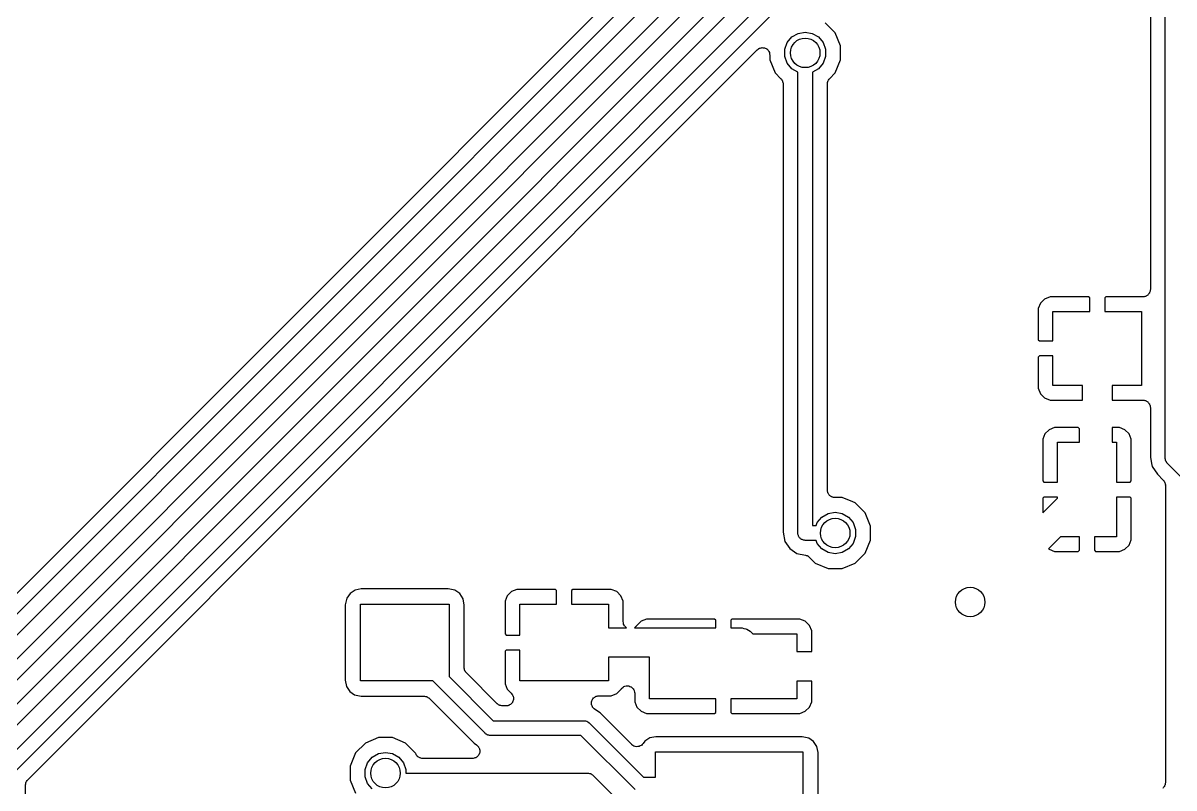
# Model space of a CAD drawing. Extents: x 95 to 175, y -109.5 to -62.3.
# Drawn here: x 115.78 to 135.28, y -96.26 to -83.31 of the extents above; entities that cross this region are included whole.
import ezdxf

# ---------------------------------------------------------------- set-up
doc = ezdxf.new("R2010")
doc.units = 0
doc.header["$MEASUREMENT"] = 0
doc.layers.add('BLACK', color=7, linetype='CONTINUOUS')

msp = doc.modelspace()

# ---------------------------------------------------------------- linework, layer by layer
at = {"layer": 'Black'}
for p, q in [((128.239, -80.3993), (113.663, -94.9761)), ((113.831, -95.1616), (128.526, -80.4662)), ((128.739, -80.6064), (114.044, -95.3018)), ((114.339, -95.4156), (129.034, -80.7202)), ((129.247, -80.8604), (114.552, -95.5558)), ((114.847, -95.6696), (129.542, -80.9742)), ((129.755, -81.1144), (115.06, -95.8098)), ((115.355, -95.9236), (130.177, -81.1012)), ((134.88, -81.0383), (134.88, -87.8238)), ((135.13, -90.678), (135.13, -81.026)), ((130.39, -81.2414), (115.568, -96.0638)), ((129.541, -83.4806), (129.372, -83.3116)), ((128.686, -83.759), (128.728, -83.6443)), ((128.728, -83.6443), (128.806, -83.5509)), ((128.806, -83.5509), (128.912, -83.4899)), ((128.912, -83.4899), (129.032, -83.4687)), ((129.032, -83.4687), (129.152, -83.4899)), ((129.152, -83.4899), (129.258, -83.5509)), ((129.258, -83.5509), (129.336, -83.6443)), ((129.336, -83.6443), (129.378, -83.759)), ((129.632, -83.7012), (129.541, -83.4806)), ((115.855, -96.1307), (128.219, -83.7668)), ((128.219, -83.7668), (128.232, -83.7574)), ((128.232, -83.7574), (128.245, -83.7468)), ((128.245, -83.7468), (128.25, -83.745)), ((128.25, -83.745), (128.254, -83.7418)), ((128.254, -83.7418), (128.27, -83.7376)), ((128.27, -83.7376), (128.285, -83.732)), ((128.285, -83.732), (128.291, -83.732)), ((128.291, -83.732), (128.296, -83.7306)), ((128.296, -83.7306), (128.312, -83.732)), ((128.312, -83.732), (128.329, -83.7321)), ((128.329, -83.7321), (128.334, -83.7339)), ((128.334, -83.7339), (128.339, -83.7344)), ((128.339, -83.7344), (128.354, -83.7413)), ((128.354, -83.7413), (128.37, -83.7469)), ((128.37, -83.7469), (128.374, -83.7504)), ((128.374, -83.7504), (128.379, -83.7527)), ((128.379, -83.7527), (128.39, -83.7643)), ((128.39, -83.7643), (128.403, -83.7749)), ((128.403, -83.7749), (128.406, -83.7796)), ((128.406, -83.7796), (128.409, -83.7834)), ((128.409, -83.7834), (128.416, -83.7983)), ((128.416, -83.7983), (128.424, -83.8125)), ((128.424, -83.8125), (128.425, -83.8179)), ((128.425, -83.8179), (128.428, -83.8228)), ((128.428, -83.8228), (128.429, -83.8391)), ((128.429, -83.8391), (128.432, -83.8552)), ((128.432, -83.8552), (128.432, -83.9388)), ((128.686, -83.881), (128.686, -83.759)), ((129.378, -83.759), (129.378, -83.881)), ((129.632, -83.9399), (129.632, -83.7012)), ((128.432, -83.9388), (128.523, -84.1594)), ((128.728, -83.9957), (128.686, -83.881)), ((128.806, -84.0891), (128.728, -83.9957)), ((129.336, -83.9957), (129.258, -84.0891)), ((129.378, -83.881), (129.336, -83.9957)), ((129.54, -84.1603), (129.632, -83.9399)), ((128.523, -84.1594), (128.62, -84.257)), ((128.907, -84.1474), (128.806, -84.0891)), ((128.907, -91.948), (128.907, -84.1474)), ((129.258, -84.0891), (129.157, -84.1474)), ((129.157, -84.1474), (129.157, -91.823)), ((129.444, -84.2568), (129.54, -84.1603)), ((128.62, -84.257), (128.624, -84.2615)), ((128.624, -84.2615), (128.628, -84.265)), ((128.628, -84.265), (128.636, -84.2792)), ((128.636, -84.2792), (128.645, -84.2926)), ((128.645, -84.2926), (128.647, -84.2979)), ((128.647, -84.2979), (128.649, -84.3026)), ((128.649, -84.3026), (128.652, -84.3187)), ((128.652, -84.3187), (128.657, -84.3345)), ((128.657, -84.3345), (128.656, -84.34)), ((128.656, -84.34), (128.657, -84.3453)), ((128.657, -84.3453), (128.657, -91.9357)), ((129.407, -84.3343), (129.412, -84.3186)), ((129.408, -84.3398), (129.407, -84.3343)), ((129.407, -84.3453), (129.408, -84.3398)), ((129.407, -88.1242), (129.407, -84.3453)), ((129.412, -84.3186), (129.415, -84.3025)), ((129.415, -84.3025), (129.417, -84.2977)), ((129.417, -84.2977), (129.419, -84.2924)), ((129.419, -84.2924), (129.428, -84.279)), ((129.428, -84.279), (129.436, -84.2649)), ((129.436, -84.2649), (129.44, -84.2614)), ((129.44, -84.2614), (129.444, -84.2568)), ((133.18, -87.9488), (133.088, -87.9869)), ((133.832, -87.9488), (133.18, -87.9488)), ((133.853, -87.9693), (133.832, -87.9488)), ((134.127, -87.9488), (134.107, -87.9693)), ((134.755, -87.9488), (134.127, -87.9488)), ((134.766, -87.9469), (134.755, -87.9488)), ((134.777, -87.9469), (134.766, -87.9469)), ((134.787, -87.9432), (134.777, -87.9469)), ((134.798, -87.9413), (134.787, -87.9432)), ((134.807, -87.9358), (134.798, -87.9413)), ((134.817, -87.9321), (134.807, -87.9358)), ((134.826, -87.925), (134.817, -87.9321)), ((134.835, -87.9196), (134.826, -87.925)), ((134.842, -87.9112), (134.835, -87.9196)), ((134.851, -87.9041), (134.842, -87.9112)), ((134.856, -87.8947), (134.851, -87.9041)), ((134.863, -87.8863), (134.856, -87.8947)), ((134.867, -87.876), (134.863, -87.8863)), ((134.872, -87.8666), (134.867, -87.876)), ((134.874, -87.8558), (134.872, -87.8666)), ((134.878, -87.8455), (134.874, -87.8558)), ((134.88, -87.8238), (134.878, -87.8346)), ((134.878, -87.8346), (134.878, -87.8455)), ((129.407, -88.9196), (129.407, -88.1242)), ((133.018, -88.0572), (132.98, -88.1491)), ((133.088, -87.9869), (133.018, -88.0572)), ((133.853, -88.1988), (133.853, -87.9693)), ((134.107, -87.9693), (134.107, -88.1988)), ((132.98, -88.1491), (132.98, -88.6763)), ((133.23, -88.6968), (133.23, -88.1988)), ((133.23, -88.1988), (133.853, -88.1988)), ((134.107, -88.1988), (134.73, -88.1988)), ((134.73, -88.1988), (134.73, -89.4488)), ((132.98, -88.6763), (133, -88.6968)), ((133, -88.6968), (133.23, -88.6968)), ((129.407, -90.3368), (129.407, -88.9196)), ((133, -88.9508), (132.98, -88.9713)), ((132.98, -88.9713), (132.98, -89.4985)), ((133.23, -88.9508), (133, -88.9508)), ((133.23, -89.4488), (133.23, -88.9508)), ((132.98, -89.4985), (133.018, -89.5904)), ((133.73, -89.4488), (133.23, -89.4488)), ((133.73, -89.6988), (133.73, -89.4488)), ((134.73, -89.4488), (134.23, -89.4488)), ((134.23, -89.4488), (134.23, -89.6988)), ((133.018, -89.5904), (133.088, -89.6607)), ((133.088, -89.6607), (133.18, -89.6988)), ((133.18, -89.6988), (133.73, -89.6988)), ((134.23, -89.6988), (134.755, -89.6988)), ((134.755, -89.6988), (134.766, -89.7007)), ((134.766, -89.7007), (134.777, -89.7007)), ((134.777, -89.7007), (134.787, -89.7044)), ((134.787, -89.7044), (134.798, -89.7063)), ((134.798, -89.7063), (134.807, -89.7118)), ((134.807, -89.7118), (134.817, -89.7155)), ((134.817, -89.7155), (134.826, -89.7226)), ((134.826, -89.7226), (134.835, -89.728)), ((134.835, -89.728), (134.842, -89.7364)), ((134.842, -89.7364), (134.851, -89.7435)), ((134.851, -89.7435), (134.856, -89.7529)), ((134.856, -89.7529), (134.863, -89.7613)), ((134.863, -89.7613), (134.867, -89.7716)), ((134.867, -89.7716), (134.872, -89.781)), ((134.872, -89.781), (134.874, -89.7918)), ((134.874, -89.7918), (134.878, -89.8021)), ((134.878, -89.8021), (134.878, -89.813)), ((134.878, -89.813), (134.88, -89.8238)), ((134.88, -89.8238), (134.88, -90.6657)), ((133.094, -90.2698), (133.056, -90.3617)), ((133.164, -90.1995), (133.094, -90.2698)), ((133.256, -90.1614), (133.164, -90.1995)), ((133.658, -90.1614), (133.256, -90.1614)), ((133.679, -90.1819), (133.658, -90.1614)), ((133.679, -90.4114), (133.679, -90.1819)), ((134.23, -90.1614), (134.23, -90.4114)), ((134.356, -90.1614), (134.23, -90.1614)), ((134.447, -90.1995), (134.356, -90.1614)), ((134.518, -90.2698), (134.447, -90.1995)), ((134.556, -90.3617), (134.518, -90.2698)), ((129.407, -91.223), (129.407, -90.3368)), ((133.056, -90.3617), (133.056, -91.0639)), ((133.306, -91.0844), (133.306, -90.4114)), ((133.306, -90.4114), (133.679, -90.4114)), ((134.23, -90.4114), (134.306, -90.4114)), ((134.306, -90.4114), (134.306, -91.0844)), ((134.556, -91.0639), (134.556, -90.3617)), ((134.88, -90.6657), (134.901, -90.7705)), ((135.131, -90.6834), (135.13, -90.678)), ((135.13, -90.6889), (135.131, -90.6834)), ((134.901, -90.7705), (134.901, -90.7705)), ((134.901, -90.7705), (134.911, -90.8206)), ((134.911, -90.8206), (134.999, -90.9519)), ((135.135, -90.7047), (135.13, -90.6889)), ((135.138, -90.7208), (135.135, -90.7047)), ((135.14, -90.7255), (135.138, -90.7208)), ((135.142, -90.7308), (135.14, -90.7255)), ((135.151, -90.7442), (135.142, -90.7308)), ((135.159, -90.7583), (135.151, -90.7442)), ((135.163, -90.7619), (135.159, -90.7583)), ((135.167, -90.7664), (135.163, -90.7619)), ((135.384, -90.9838), (135.167, -90.7664)), ((133.056, -91.0639), (133.076, -91.0844)), ((134.535, -91.0844), (134.556, -91.0639)), ((134.999, -90.9519), (135.097, -91.0507)), ((135.097, -91.0507), (135.101, -91.0552)), ((135.101, -91.0552), (135.105, -91.0588)), ((135.105, -91.0588), (135.113, -91.0729)), ((135.113, -91.0729), (135.122, -91.0863)), ((129.409, -91.2337), (129.407, -91.223)), ((129.409, -91.2446), (129.409, -91.2337)), ((129.413, -91.2549), (129.409, -91.2446)), ((129.415, -91.2657), (129.413, -91.2549)), ((129.42, -91.2752), (129.415, -91.2657)), ((133.076, -91.0844), (133.306, -91.0844)), ((134.306, -91.0844), (134.535, -91.0844)), ((135.122, -91.0863), (135.124, -91.0916)), ((135.124, -91.0916), (135.126, -91.0964)), ((135.126, -91.0964), (135.129, -91.1124)), ((135.129, -91.1124), (135.134, -91.1282)), ((135.134, -91.1282), (135.133, -91.1337)), ((135.133, -91.1337), (135.134, -91.1391)), ((135.134, -91.1391), (135.134, -96.176)), ((129.424, -91.2854), (129.42, -91.2752)), ((129.431, -91.2938), (129.424, -91.2854)), ((129.436, -91.3033), (129.431, -91.2938)), ((129.445, -91.3103), (129.436, -91.3033)), ((129.452, -91.3187), (129.445, -91.3103)), ((129.461, -91.3242), (129.452, -91.3187)), ((129.469, -91.3312), (129.461, -91.3242)), ((129.48, -91.335), (129.469, -91.3312)), ((129.489, -91.3404), (129.48, -91.335)), ((129.5, -91.3423), (129.489, -91.3404)), ((129.51, -91.3461), (129.5, -91.3423)), ((129.521, -91.3461), (129.51, -91.3461)), ((129.532, -91.348), (129.521, -91.3461)), ((129.66, -91.3481), (129.532, -91.348)), ((129.839, -91.4226), (129.66, -91.3481)), ((129.88, -91.4396), (129.839, -91.4226)), ((130.049, -91.6086), (129.88, -91.4396)), ((133.076, -91.3384), (133.056, -91.3589)), ((133.056, -91.6078), (133.306, -91.3578)), ((133.056, -91.3589), (133.056, -91.6078)), ((133.306, -91.3384), (133.076, -91.3384)), ((133.306, -91.3578), (133.306, -91.3384)), ((134.306, -91.3384), (134.306, -92.0114)), ((134.535, -91.3384), (134.306, -91.3384)), ((134.556, -91.3589), (134.535, -91.3384)), ((134.556, -92.0611), (134.556, -91.3589)), ((129.314, -91.6789), (129.42, -91.6179)), ((129.42, -91.6179), (129.54, -91.5967)), ((129.54, -91.5967), (129.66, -91.6179)), ((129.66, -91.6179), (129.766, -91.6789)), ((130.14, -91.8292), (130.049, -91.6086)), ((129.157, -91.823), (129.217, -91.823)), ((129.217, -91.823), (129.236, -91.7723)), ((129.236, -91.7723), (129.314, -91.6789)), ((129.766, -91.6789), (129.844, -91.7723)), ((129.844, -91.7723), (129.886, -91.887)), ((130.14, -92.0679), (130.14, -91.8292)), ((128.657, -91.9357), (128.688, -92.0906)), ((128.909, -91.9588), (128.907, -91.948)), ((128.909, -91.9697), (128.909, -91.9588)), ((128.913, -91.98), (128.909, -91.9697)), ((128.915, -91.9908), (128.913, -91.98)), ((128.92, -92.0002), (128.915, -91.9908)), ((128.924, -92.0105), (128.92, -92.0002)), ((128.931, -92.0189), (128.924, -92.0105)), ((128.936, -92.0283), (128.931, -92.0189)), ((128.945, -92.0354), (128.936, -92.0283)), ((128.952, -92.0438), (128.945, -92.0354)), ((128.961, -92.0492), (128.952, -92.0438)), ((128.969, -92.0563), (128.961, -92.0492)), ((129.886, -92.009), (129.844, -92.1237)), ((129.886, -91.887), (129.886, -92.009)), ((133.359, -92.0114), (133.156, -92.215)), ((133.679, -92.0114), (133.359, -92.0114)), ((133.679, -92.2409), (133.679, -92.0114)), ((134.306, -92.0114), (133.933, -92.0114)), ((133.933, -92.0114), (133.933, -92.2409)), ((128.688, -92.0906), (128.769, -92.2114)), ((128.769, -92.2114), (128.889, -92.2922)), ((128.98, -92.06), (128.969, -92.0563)), ((128.989, -92.0655), (128.98, -92.06)), ((129, -92.0674), (128.989, -92.0655)), ((129.01, -92.0711), (129, -92.0674)), ((129.021, -92.0711), (129.01, -92.0711)), ((129.032, -92.073), (129.021, -92.0711)), ((129.217, -92.073), (129.032, -92.073)), ((129.236, -92.1237), (129.217, -92.073)), ((129.314, -92.2171), (129.236, -92.1237)), ((129.42, -92.2781), (129.314, -92.2171)), ((129.766, -92.2171), (129.66, -92.2781)), ((129.844, -92.1237), (129.766, -92.2171)), ((130.048, -92.2883), (130.14, -92.0679)), ((133.156, -92.215), (133.164, -92.2233)), ((133.164, -92.2233), (133.256, -92.2614)), ((133.658, -92.2614), (133.679, -92.2409)), ((133.933, -92.2409), (133.953, -92.2614)), ((134.356, -92.2614), (134.447, -92.2233)), ((134.447, -92.2233), (134.518, -92.153)), ((134.518, -92.153), (134.556, -92.0611)), ((128.889, -92.2922), (129.035, -92.3211)), ((129.035, -92.3211), (129.049, -92.3266)), ((129.049, -92.3266), (129.063, -92.3305)), ((129.063, -92.3305), (129.069, -92.3344)), ((129.069, -92.3344), (129.075, -92.3368)), ((129.075, -92.3368), (129.087, -92.3468)), ((129.087, -92.3468), (129.099, -92.3554)), ((129.099, -92.3554), (129.2, -92.4564)), ((129.54, -92.2993), (129.42, -92.2781)), ((129.66, -92.2781), (129.54, -92.2993)), ((129.879, -92.457), (130.048, -92.2883)), ((133.256, -92.2614), (133.658, -92.2614)), ((133.953, -92.2614), (134.356, -92.2614)), ((129.2, -92.4564), (129.42, -92.5479)), ((129.42, -92.5479), (129.659, -92.5481)), ((129.659, -92.5481), (129.879, -92.457)), ((121.319, -92.9696), (121.262, -93.0531)), ((121.405, -92.9143), (121.319, -92.9696)), ((121.508, -92.8949), (121.405, -92.9143)), ((122.984, -92.8949), (121.508, -92.8949)), ((123.096, -92.9175), (122.984, -92.8949)), ((123.179, -92.9745), (123.096, -92.9175)), ((123.234, -93.0603), (123.179, -92.9745)), ((123.984, -93.0106), (123.946, -93.1025)), ((124.055, -92.9403), (123.984, -93.0106)), ((124.147, -92.9022), (124.055, -92.9403)), ((124.799, -92.9022), (124.147, -92.9022)), ((124.819, -92.9227), (124.799, -92.9022)), ((124.819, -93.1522), (124.819, -92.9227)), ((125.094, -92.9022), (125.073, -92.9227)), ((125.073, -92.9227), (125.073, -93.1522)), ((125.746, -92.9022), (125.094, -92.9022)), ((125.838, -92.9403), (125.746, -92.9022)), ((125.908, -93.0106), (125.838, -92.9403)), ((125.946, -93.1025), (125.908, -93.0106)), ((121.262, -93.0531), (121.239, -93.1647)), ((121.239, -93.1647), (121.239, -94.4405)), ((121.496, -94.4522), (121.496, -93.1522)), ((121.496, -93.1522), (122.996, -93.1522)), ((122.996, -93.1522), (122.996, -94.3754)), ((123.242, -93.1007), (123.234, -93.0603)), ((123.254, -93.1639), (123.242, -93.1007)), ((123.254, -94.2274), (123.254, -93.1639)), ((123.946, -93.1025), (123.946, -93.6547)), ((124.196, -93.6752), (124.196, -93.1522)), ((124.196, -93.1522), (124.819, -93.1522)), ((125.073, -93.1522), (125.696, -93.1522)), ((125.696, -93.1522), (125.696, -93.5522)), ((125.946, -93.4471), (125.946, -93.1025)), ((126.342, -93.404), (126.25, -93.4421)), ((127.494, -93.404), (126.342, -93.404)), ((127.515, -93.4245), (127.494, -93.404)), ((127.789, -93.404), (127.769, -93.4245)), ((128.941, -93.404), (127.789, -93.404)), ((129.033, -93.4421), (128.941, -93.404)), ((125.696, -93.5522), (126.004, -93.5522)), ((125.95, -93.4658), (125.946, -93.4471)), ((125.952, -93.4847), (125.95, -93.4658)), ((125.953, -93.4871), (125.952, -93.4847)), ((125.954, -93.4899), (125.953, -93.4871)), ((125.963, -93.5063), (125.954, -93.4899)), ((125.972, -93.5232), (125.963, -93.5063)), ((125.974, -93.5251), (125.972, -93.5232)), ((125.976, -93.5275), (125.974, -93.5251)), ((125.99, -93.5397), (125.976, -93.5275)), ((126.004, -93.5522), (125.99, -93.5397)), ((126.148, -93.5431), (126.138, -93.5522)), ((126.138, -93.5522), (127.515, -93.5522)), ((126.164, -93.5316), (126.148, -93.5431)), ((126.165, -93.5292), (126.164, -93.5316)), ((126.167, -93.5275), (126.165, -93.5292)), ((126.171, -93.5214), (126.167, -93.5275)), ((126.25, -93.4421), (126.171, -93.5214)), ((127.515, -93.5522), (127.515, -93.4245)), ((127.769, -93.4245), (127.769, -93.5522)), ((127.769, -93.5522), (127.94, -93.5522)), ((127.94, -93.5522), (127.951, -93.5541)), ((127.951, -93.5541), (127.962, -93.5532)), ((127.962, -93.5532), (127.993, -93.5616)), ((127.993, -93.5616), (128.025, -93.5673)), ((128.025, -93.5673), (128.035, -93.5728)), ((128.035, -93.5728), (128.045, -93.5756)), ((128.045, -93.5756), (128.072, -93.5944)), ((128.072, -93.5944), (128.1, -93.6107)), ((129.104, -93.5124), (129.033, -93.4421)), ((129.142, -93.6043), (129.104, -93.5124)), ((129.142, -93.954), (129.142, -93.6043)), ((123.946, -93.6547), (123.967, -93.6752)), ((123.967, -93.6752), (124.196, -93.6752)), ((128.1, -93.6107), (128.108, -93.6191)), ((128.108, -93.6191), (128.117, -93.6254)), ((128.117, -93.6254), (128.145, -93.654)), ((128.145, -93.654), (128.892, -93.654)), ((128.892, -93.654), (128.892, -93.954)), ((123.967, -93.9292), (123.946, -93.9497)), ((123.946, -93.9497), (123.946, -94.5019)), ((124.196, -93.9292), (123.967, -93.9292)), ((124.196, -94.4522), (124.196, -93.9292)), ((128.892, -93.954), (129.142, -93.954)), ((126.392, -94.0522), (125.696, -94.0522)), ((125.696, -94.0522), (125.696, -94.4522)), ((126.392, -94.754), (126.392, -94.0522)), ((122.996, -94.3754), (123.746, -95.125)), ((123.255, -94.2329), (123.254, -94.2274)), ((123.254, -94.2383), (123.255, -94.2329)), ((123.258, -94.2541), (123.254, -94.2383)), ((123.261, -94.2702), (123.258, -94.2541)), ((123.264, -94.275), (123.261, -94.2702)), ((123.265, -94.2803), (123.264, -94.275)), ((123.275, -94.2936), (123.265, -94.2803)), ((123.283, -94.3078), (123.275, -94.2936)), ((123.287, -94.3113), (123.283, -94.3078)), ((123.29, -94.3158), (123.287, -94.3113)), ((123.813, -94.8384), (123.29, -94.3158)), ((121.239, -94.4405), (121.259, -94.5441)), ((121.259, -94.5441), (121.314, -94.6299)), ((122.72, -94.4522), (121.496, -94.4522)), ((123.606, -95.3384), (122.72, -94.4522)), ((123.946, -94.5019), (123.984, -94.5938)), ((125.696, -94.4522), (124.196, -94.4522)), ((125.917, -94.5848), (125.921, -94.5787)), ((125.921, -94.5787), (125.923, -94.577)), ((125.923, -94.577), (125.924, -94.5746)), ((125.924, -94.5746), (125.94, -94.5631)), ((125.94, -94.5631), (125.954, -94.5508)), ((125.954, -94.5508), (125.957, -94.5499)), ((125.957, -94.5499), (125.959, -94.5482)), ((125.959, -94.5482), (125.977, -94.5425)), ((125.977, -94.5425), (125.995, -94.536)), ((125.995, -94.536), (125.998, -94.536)), ((125.998, -94.536), (126, -94.5352)), ((126, -94.5352), (126.019, -94.536)), ((126.019, -94.536), (126.038, -94.536)), ((126.038, -94.536), (126.041, -94.5369)), ((126.041, -94.5369), (126.044, -94.5371)), ((126.044, -94.5371), (126.061, -94.5443)), ((126.061, -94.5443), (126.079, -94.5508)), ((126.079, -94.5508), (126.081, -94.5526)), ((126.081, -94.5526), (126.084, -94.5537)), ((126.084, -94.5537), (126.098, -94.5665)), ((126.098, -94.5665), (126.112, -94.5787)), ((126.112, -94.5787), (126.114, -94.5811)), ((126.114, -94.5811), (126.116, -94.583)), ((126.116, -94.583), (126.125, -94.5999)), ((128.892, -94.454), (128.892, -94.754)), ((129.142, -94.454), (128.892, -94.454)), ((129.142, -94.8037), (129.142, -94.454)), ((121.314, -94.6299), (121.397, -94.6869)), ((121.397, -94.6869), (121.509, -94.7095)), ((121.509, -94.7095), (122.572, -94.7095)), ((122.572, -94.7095), (122.577, -94.7105)), ((122.577, -94.7105), (122.583, -94.71)), ((122.583, -94.71), (122.598, -94.7142)), ((122.598, -94.7142), (122.614, -94.7171)), ((122.614, -94.7171), (122.619, -94.7198)), ((122.619, -94.7198), (122.624, -94.7213)), ((122.624, -94.7213), (122.638, -94.7306)), ((122.638, -94.7306), (122.652, -94.7388)), ((122.652, -94.7388), (122.656, -94.743)), ((122.656, -94.743), (122.66, -94.7462)), ((122.66, -94.7462), (123.42, -95.5065)), ((123.984, -94.5938), (124.052, -94.6616)), ((124.052, -94.6616), (124.062, -94.675)), ((124.062, -94.675), (124.072, -94.6875)), ((124.072, -94.6875), (124.074, -94.6927)), ((124.074, -94.6927), (124.077, -94.6972)), ((124.077, -94.6972), (124.081, -94.713)), ((124.081, -94.713), (124.087, -94.7283)), ((124.087, -94.7717), (124.085, -94.7769)), ((124.085, -94.7769), (124.085, -94.7824)), ((124.087, -94.7283), (124.087, -94.7338)), ((124.087, -94.7338), (124.088, -94.7391)), ((124.088, -94.7391), (124.087, -94.7554)), ((124.087, -94.7554), (124.087, -94.7717)), ((125.416, -94.7914), (125.42, -94.7769)), ((125.42, -94.7769), (125.423, -94.7711)), ((125.423, -94.7711), (125.426, -94.7647)), ((125.426, -94.7647), (125.435, -94.7532)), ((125.435, -94.7532), (125.444, -94.7408)), ((125.444, -94.7408), (125.449, -94.7367)), ((125.449, -94.7367), (125.454, -94.7314)), ((125.454, -94.7314), (125.467, -94.7239)), ((125.467, -94.7239), (125.479, -94.7151)), ((125.479, -94.7151), (125.485, -94.7132)), ((125.485, -94.7132), (125.491, -94.7097)), ((125.491, -94.7097), (125.506, -94.7071)), ((125.506, -94.7071), (125.52, -94.7029)), ((125.52, -94.7029), (125.527, -94.7034)), ((125.527, -94.7034), (125.534, -94.7022)), ((125.534, -94.7022), (125.746, -94.7022)), ((125.746, -94.7022), (125.838, -94.6641)), ((125.838, -94.6641), (125.917, -94.5848)), ((126.125, -94.5999), (126.134, -94.6163)), ((126.134, -94.6163), (126.135, -94.6191)), ((126.135, -94.6191), (126.136, -94.6215)), ((126.136, -94.6215), (126.138, -94.6404)), ((126.138, -94.6404), (126.142, -94.6591)), ((126.142, -94.6591), (126.142, -94.8037)), ((127.515, -94.754), (126.392, -94.754)), ((127.515, -94.9835), (127.515, -94.754)), ((128.892, -94.754), (127.769, -94.754)), ((127.769, -94.754), (127.769, -94.9835)), ((123.817, -94.8415), (123.813, -94.8384)), ((123.821, -94.8458), (123.817, -94.8415)), ((123.835, -94.8539), (123.821, -94.8458)), ((123.848, -94.8633), (123.835, -94.8539)), ((123.854, -94.8647), (123.848, -94.8633)), ((123.859, -94.8675), (123.854, -94.8647)), ((123.875, -94.8703), (123.859, -94.8675)), ((123.89, -94.8745), (123.875, -94.8703)), ((123.896, -94.874), (123.89, -94.8745)), ((123.901, -94.875), (123.896, -94.874)), ((123.964, -94.875), (123.901, -94.875)), ((123.98, -94.8722), (123.964, -94.875)), ((123.996, -94.8707), (123.98, -94.8722)), ((124.001, -94.8684), (123.996, -94.8707)), ((124.007, -94.8675), (124.001, -94.8684)), ((124.021, -94.8593), (124.007, -94.8675)), ((124.036, -94.8524), (124.021, -94.8593)), ((124.039, -94.8485), (124.036, -94.8524)), ((124.044, -94.8458), (124.039, -94.8485)), ((124.055, -94.8333), (124.044, -94.8458)), ((124.066, -94.8217), (124.055, -94.8333)), ((124.069, -94.8167), (124.066, -94.8217)), ((124.072, -94.8125), (124.069, -94.8167)), ((124.078, -94.7972), (124.072, -94.8125)), ((124.085, -94.7824), (124.078, -94.7972)), ((125.409, -94.819), (125.411, -94.8124)), ((125.411, -94.8339), (125.409, -94.819)), ((125.411, -94.8055), (125.416, -94.7914)), ((125.411, -94.8124), (125.411, -94.8055)), ((125.411, -94.8489), (125.411, -94.8339)), ((125.413, -94.8554), (125.411, -94.8489)), ((125.414, -94.8622), (125.413, -94.8554)), ((125.421, -94.8756), (125.414, -94.8622)), ((125.426, -94.8897), (125.421, -94.8756)), ((125.43, -94.895), (125.426, -94.8897)), ((125.433, -94.9011), (125.43, -94.895)), ((125.444, -94.9115), (125.433, -94.9011)), ((125.454, -94.923), (125.444, -94.9115)), ((125.46, -94.9264), (125.454, -94.923)), ((125.464, -94.9311), (125.46, -94.9264)), ((125.558, -94.9935), (125.464, -94.9311)), ((126.142, -94.8037), (126.18, -94.8956)), ((126.18, -94.8956), (126.25, -94.9659)), ((126.25, -94.9659), (126.342, -95.004)), ((128.941, -95.004), (129.033, -94.9659)), ((129.033, -94.9659), (129.104, -94.8956)), ((129.104, -94.8956), (129.142, -94.8037)), ((123.746, -95.125), (124.587, -95.125)), ((124.587, -95.125), (125.284, -95.125)), ((125.284, -95.125), (125.289, -95.126)), ((125.289, -95.126), (125.295, -95.1255)), ((125.295, -95.1255), (125.311, -95.1297)), ((125.311, -95.1297), (125.327, -95.1325)), ((125.327, -95.1325), (125.332, -95.1353)), ((125.332, -95.1353), (125.337, -95.1367)), ((125.337, -95.1367), (125.35, -95.1461)), ((125.35, -95.1461), (125.364, -95.1542)), ((125.364, -95.1542), (125.368, -95.1585)), ((125.368, -95.1585), (125.372, -95.1616)), ((125.372, -95.1616), (126.29, -96.079)), ((126.094, -95.5301), (125.558, -94.9935)), ((126.342, -95.004), (127.494, -95.004)), ((127.494, -95.004), (127.515, -94.9835)), ((127.769, -94.9835), (127.789, -95.004)), ((127.789, -95.004), (128.941, -95.004)), ((123.61, -95.3415), (123.606, -95.3384)), ((123.614, -95.3458), (123.61, -95.3415)), ((123.628, -95.3539), (123.614, -95.3458)), ((123.641, -95.3633), (123.628, -95.3539)), ((123.647, -95.3647), (123.641, -95.3633)), ((123.651, -95.3675), (123.647, -95.3647)), ((121.581, -95.503), (121.412, -95.6717)), ((121.801, -95.4119), (121.581, -95.503)), ((122.04, -95.4121), (121.801, -95.4119)), ((122.26, -95.5036), (122.04, -95.4121)), ((122.429, -95.6726), (122.26, -95.5036)), ((123.42, -95.5065), (123.463, -95.5351)), ((123.463, -95.5351), (123.468, -95.5398)), ((123.468, -95.5398), (123.474, -95.5432)), ((123.474, -95.5432), (123.484, -95.5547)), ((123.484, -95.5547), (123.495, -95.5651)), ((123.668, -95.3703), (123.651, -95.3675)), ((123.683, -95.3745), (123.668, -95.3703)), ((123.689, -95.374), (123.683, -95.3745)), ((123.694, -95.375), (123.689, -95.374)), ((124.587, -95.375), (123.694, -95.375)), ((125.232, -95.375), (124.587, -95.375)), ((126.15, -96.2924), (125.232, -95.375)), ((126.095, -95.5305), (126.094, -95.5301)), ((126.095, -95.5311), (126.095, -95.5305)), ((126.113, -95.5429), (126.095, -95.5311)), ((126.13, -95.555), (126.113, -95.5429)), ((126.131, -95.5552), (126.13, -95.555)), ((126.131, -95.5556), (126.131, -95.5552)), ((126.152, -95.5608), (126.131, -95.5556)), ((126.235, -95.5529), (126.217, -95.5621)), ((126.254, -95.5441), (126.235, -95.5529)), ((126.255, -95.5436), (126.254, -95.5441)), ((126.256, -95.5433), (126.255, -95.5436)), ((126.27, -95.5282), (126.256, -95.5433)), ((126.285, -95.5134), (126.27, -95.5282)), ((126.286, -95.5127), (126.285, -95.5134)), ((126.314, -95.4714), (126.286, -95.5122)), ((126.286, -95.5122), (126.286, -95.5127)), ((126.4, -95.4161), (126.314, -95.4714)), ((126.503, -95.3967), (126.4, -95.4161)), ((128.979, -95.3967), (126.503, -95.3967)), ((129.091, -95.4193), (128.979, -95.3967)), ((129.174, -95.4763), (129.091, -95.4193)), ((129.229, -95.5621), (129.174, -95.4763)), ((121.412, -95.6717), (121.32, -95.8921)), ((121.616, -95.8363), (121.694, -95.7429)), ((121.694, -95.7429), (121.8, -95.6819)), ((121.8, -95.6819), (121.92, -95.6607)), ((121.92, -95.6607), (122.04, -95.6819)), ((122.04, -95.6819), (122.146, -95.7429)), ((122.146, -95.7429), (122.224, -95.8363)), ((122.435, -95.6867), (122.429, -95.6726)), ((122.439, -95.6937), (122.435, -95.6867)), ((122.442, -95.7015), (122.439, -95.6937)), ((122.451, -95.7119), (122.442, -95.7015)), ((122.458, -95.7234), (122.451, -95.7119)), ((122.465, -95.7284), (122.458, -95.7234)), ((122.47, -95.7348), (122.465, -95.7284)), ((122.482, -95.7415), (122.47, -95.7348)), ((122.493, -95.7498), (122.482, -95.7415)), ((122.5, -95.7523), (122.493, -95.7498)), ((122.508, -95.7565), (122.5, -95.7523)), ((123.442, -95.753), (123.436, -95.7565)), ((123.449, -95.7511), (123.442, -95.753)), ((123.461, -95.7422), (123.449, -95.7511)), ((123.474, -95.7348), (123.461, -95.7422)), ((123.478, -95.7295), (123.474, -95.7348)), ((123.484, -95.7254), (123.478, -95.7295)), ((123.492, -95.713), (123.484, -95.7254)), ((123.502, -95.7015), (123.492, -95.713)), ((123.495, -95.5651), (123.498, -95.5712)), ((123.498, -95.5712), (123.502, -95.5765)), ((123.502, -95.5765), (123.507, -95.5906)), ((123.504, -95.6951), (123.502, -95.7015)), ((123.508, -95.6893), (123.504, -95.6951)), ((123.507, -95.5906), (123.514, -95.604)), ((123.512, -95.6748), (123.508, -95.6893)), ((123.517, -95.6607), (123.512, -95.6748)), ((123.514, -95.604), (123.514, -95.6108)), ((123.514, -95.6108), (123.517, -95.6173)), ((123.517, -95.6173), (123.517, -95.6323)), ((123.517, -95.6323), (123.518, -95.6472)), ((123.518, -95.6472), (123.517, -95.6538)), ((123.517, -95.6538), (123.517, -95.6607)), ((126.172, -95.5662), (126.152, -95.5608)), ((126.173, -95.5662), (126.172, -95.5662)), ((126.194, -95.5643), (126.173, -95.5663)), ((126.173, -95.5663), (126.173, -95.5662)), ((126.215, -95.5624), (126.194, -95.5643)), ((126.216, -95.5621), (126.215, -95.5624)), ((126.217, -95.5621), (126.216, -95.5621)), ((126.492, -96.079), (126.492, -95.654)), ((126.492, -95.654), (128.992, -95.654)), ((128.992, -95.654), (128.992, -96.754)), ((129.249, -95.6657), (129.229, -95.5621)), ((129.249, -96.7415), (129.249, -95.6657)), ((121.32, -95.8921), (121.32, -96.1308)), ((121.574, -95.951), (121.616, -95.8363)), ((122.224, -95.8363), (122.266, -95.951)), ((122.521, -95.7588), (122.508, -95.7565)), ((122.534, -95.7629), (122.521, -95.7588)), ((122.542, -95.7626), (122.534, -95.7629)), ((122.55, -95.764), (122.542, -95.7626)), ((123.394, -95.764), (122.55, -95.764)), ((123.4, -95.7628), (123.394, -95.764)), ((123.407, -95.7633), (123.4, -95.7628)), ((123.422, -95.7591), (123.407, -95.7633)), ((123.436, -95.7565), (123.422, -95.7591)), ((115.839, -96.1529), (115.847, -96.1388)), ((115.847, -96.1388), (115.851, -96.1352)), ((115.851, -96.1352), (115.855, -96.1307)), ((121.32, -96.1308), (121.411, -96.3514)), ((121.574, -96.073), (121.574, -95.951)), ((121.616, -96.1877), (121.574, -96.073)), ((122.266, -95.951), (122.266, -96.014)), ((122.266, -96.014), (125.349, -96.014)), ((125.349, -96.014), (125.354, -96.015)), ((125.354, -96.015), (125.36, -96.0145)), ((125.36, -96.0145), (125.376, -96.0187)), ((125.376, -96.0187), (125.392, -96.0215)), ((125.392, -96.0215), (125.397, -96.0243)), ((125.397, -96.0243), (125.402, -96.0257)), ((125.402, -96.0257), (125.415, -96.0351)), ((125.415, -96.0351), (125.429, -96.0432)), ((125.429, -96.0432), (125.433, -96.0475)), ((125.433, -96.0475), (125.437, -96.0506)), ((125.437, -96.0506), (125.818, -96.4316)), ((126.29, -96.079), (126.492, -96.079)), ((115.818, -96.2082), (115.823, -96.1924)), ((115.819, -96.2137), (115.818, -96.2082)), ((115.818, -96.2191), (115.819, -96.2137)), ((115.818, -98.9207), (115.818, -96.2191)), ((115.823, -96.1924), (115.826, -96.1764)), ((115.826, -96.1764), (115.828, -96.1716)), ((115.828, -96.1716), (115.83, -96.1663)), ((115.83, -96.1663), (115.839, -96.1529)), ((121.694, -96.2811), (121.616, -96.1877)), ((135.096, -96.2634), (135.089, -96.2718)), ((135.105, -96.2564), (135.096, -96.2634)), ((135.11, -96.2469), (135.105, -96.2564)), ((135.117, -96.2386), (135.11, -96.2469)), ((135.121, -96.2283), (135.117, -96.2386)), ((135.126, -96.2188), (135.121, -96.2283)), ((135.128, -96.208), (135.126, -96.2188)), ((135.132, -96.1978), (135.128, -96.208)), ((135.134, -96.176), (135.132, -96.1868)), ((135.132, -96.1868), (135.132, -96.1978))]:
    msp.add_line(p, q, dxfattribs=at)
for centre in [(129.032, -83.82), (129.54, -91.948), (131.826, -93.1164), (121.92, -96.012)]:
    msp.add_circle(centre, 0.25, dxfattribs=at)

doc.saveas('drawing.dxf')
